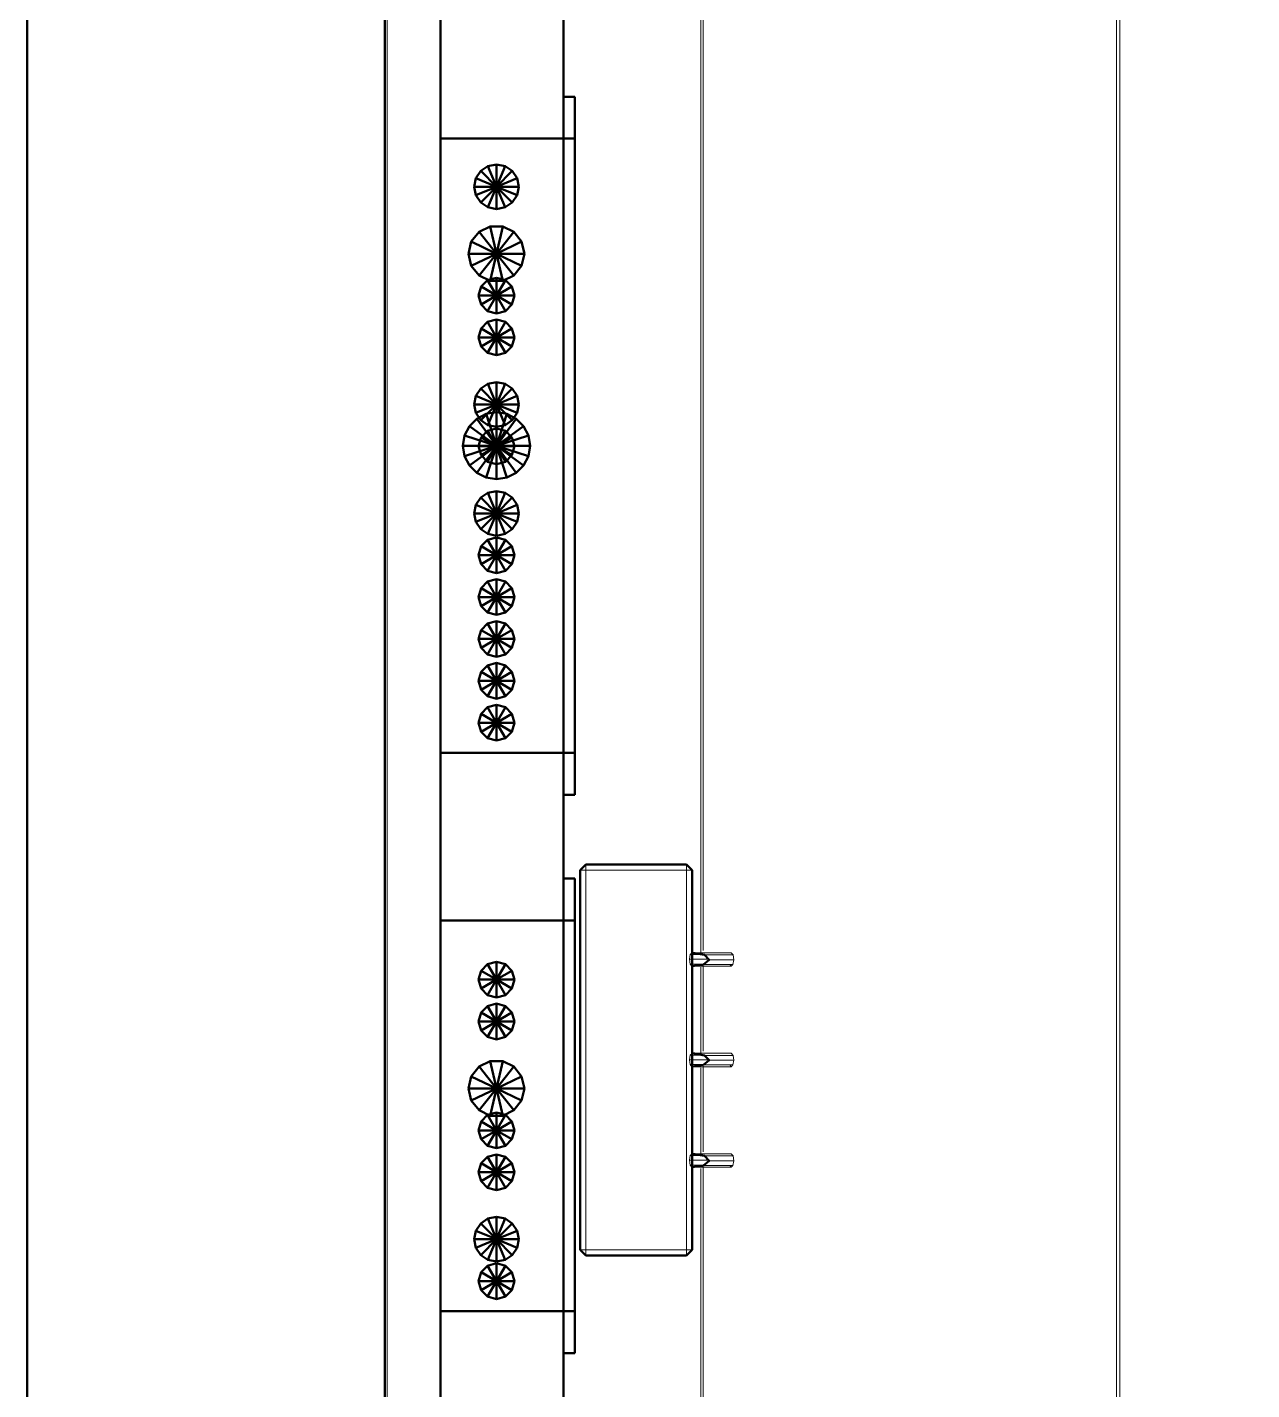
# Model space of a CAD drawing. Header units: metres. Extents: x 10 to 831, y 10 to 584.
# Drawn here: x 10 to 97.7, y 152.4 to 250 of the extents above; entities that cross this region are included whole.
import ezdxf

# ---------------------------------------------------------------- set-up
doc = ezdxf.new("R2010")
doc.units = ezdxf.units.M
for name, color, linetype, lineweight in [('CUT', 7, 'Continuous', 50), ('FRAME', 7, 'Continuous', 50), ('VIS', 8, 'Continuous', 13)]:
    doc.layers.add(name, color=color, linetype=linetype, lineweight=lineweight)

msp = doc.modelspace()

# ---------------------------------------------------------------- linework, layer by layer
at = {"layer": 'CUT'}
for p, q in [((35.6, 100), (35.6, 328)), ((39.6, 328), (39.6, 100)), ((39.6, 242), (39.6, 254)), ((39.6, 254), (39.6, 242)), ((48.4, 254), (48.4, 242)), ((48.4, 242), (48.4, 254)), ((48.4, 245), (48.4, 242)), ((49.2, 245), (48.4, 245)), ((48.4, 242), (48.4, 245)), ((48.4, 245), (49.2, 245)), ((49.2, 242), (49.2, 245)), ((49.2, 245), (49.2, 242)), ((39.6, 198), (39.6, 242)), ((39.6, 242), (48.4, 242)), ((39.6, 242), (48.4, 242)), ((48.4, 242), (48.4, 198)), ((48.4, 242), (49.2, 242)), ((49.2, 242), (48.4, 242)), ((48.4, 198), (48.4, 242)), ((49.2, 242), (49.2, 198)), ((42.9876, 240.0384), (43.6, 240.16)), ((44.2124, 240.0384), (43.6, 240.16)), ((43.6, 240.16), (43.6, 238.56)), ((42.1216, 239.1724), (42, 238.56)), ((42.1216, 239.1724), (42.4688, 239.6916)), ((43.6, 238.56), (42.1216, 239.1724)), ((42.9876, 240.0384), (42.4688, 239.6916)), ((42.4688, 239.6916), (43.6, 238.56)), ((43.6, 238.56), (42.9876, 240.0384)), ((44.2124, 240.0384), (43.6, 238.56)), ((43.6, 238.56), (44.7312, 239.6916)), ((45.0784, 239.1724), (43.6, 238.56)), ((44.7312, 239.6916), (44.2124, 240.0384)), ((44.7312, 239.6916), (45.0784, 239.1724)), ((45.2, 238.56), (45.0784, 239.1724)), ((42, 238.56), (43.6, 238.56)), ((42.1216, 237.9476), (42, 238.56)), ((43.6, 238.56), (42.1216, 237.9476)), ((42.4688, 237.4288), (43.6, 238.56)), ((43.6, 238.56), (42.9876, 237.082)), ((43.6, 238.56), (45.2, 238.56)), ((43.6, 236.96), (43.6, 238.56)), ((43.6, 238.56), (44.2124, 237.082)), ((44.7312, 237.4288), (43.6, 238.56)), ((43.6, 238.56), (45.0784, 237.9476)), ((45.0784, 237.9476), (45.2, 238.56)), ((42.1216, 237.9476), (42.4688, 237.4288)), ((42.9876, 237.082), (42.4688, 237.4288)), ((44.2124, 237.082), (44.7312, 237.4288)), ((45.0784, 237.9476), (44.7312, 237.4288)), ((42.9876, 237.082), (43.6, 236.96)), ((44.2124, 237.082), (43.6, 236.96)), ((42.3532, 235.3236), (41.798, 234.6276)), ((42.3532, 235.3236), (43.1548, 235.71)), ((43.6, 233.76), (42.3532, 235.3236)), ((44.0452, 235.71), (43.1548, 235.71)), ((43.1548, 235.71), (43.6, 233.76)), ((44.0452, 235.71), (43.6, 233.76)), ((43.6, 233.76), (44.8468, 235.3236)), ((44.8468, 235.3236), (44.0452, 235.71)), ((44.8468, 235.3236), (45.402, 234.6276)), ((41.6, 233.76), (41.798, 234.6276)), ((41.798, 234.6276), (43.6, 233.76)), ((45.402, 234.6276), (43.6, 233.76)), ((45.6, 233.76), (45.402, 234.6276)), ((43.6, 233.76), (41.6, 233.76)), ((41.6, 233.76), (41.798, 232.8924)), ((41.798, 232.8924), (43.6, 233.76)), ((43.6, 233.76), (42.3532, 232.1964)), ((43.1548, 231.81), (43.6, 233.76)), ((43.6, 233.76), (45.6, 233.76)), ((43.6, 233.76), (44.0452, 231.81)), ((44.8468, 232.1964), (43.6, 233.76)), ((43.6, 233.76), (45.402, 232.8924)), ((45.402, 232.8924), (45.6, 233.76)), ((42.3532, 232.1964), (41.798, 232.8924)), ((45.402, 232.8924), (44.8468, 232.1964)), ((42.4916, 231.4), (42.32, 230.76)), ((42.3532, 232.1964), (43.1548, 231.81)), ((42.4916, 231.4), (42.96, 231.8684)), ((43.6, 230.76), (42.4916, 231.4)), ((43.6, 232.04), (42.96, 231.8684)), ((42.96, 231.8684), (43.6, 230.76)), ((44.0452, 231.81), (43.1548, 231.81)), ((44.24, 231.8684), (43.6, 232.04)), ((43.6, 232.04), (43.6, 230.76)), ((43.6, 230.76), (44.24, 231.8684)), ((44.7084, 231.4), (43.6, 230.76)), ((44.0452, 231.81), (44.8468, 232.1964)), ((44.24, 231.8684), (44.7084, 231.4)), ((44.88, 230.76), (44.7084, 231.4)), ((42.32, 230.76), (43.6, 230.76)), ((42.4916, 230.12), (42.32, 230.76)), ((43.6, 230.76), (42.4916, 230.12)), ((42.96, 229.6516), (43.6, 230.76)), ((43.6, 230.76), (44.88, 230.76)), ((43.6, 230.76), (43.6, 229.48)), ((44.24, 229.6516), (43.6, 230.76)), ((43.6, 230.76), (44.7084, 230.12)), ((44.7084, 230.12), (44.88, 230.76)), ((42.4916, 230.12), (42.96, 229.6516)), ((43.6, 229.48), (42.96, 229.6516)), ((43.6, 229.48), (44.24, 229.6516)), ((44.7084, 230.12), (44.24, 229.6516)), ((42.4916, 228.4), (42.32, 227.76)), ((42.4916, 228.4), (42.96, 228.8684)), ((43.6, 227.76), (42.4916, 228.4)), ((43.6, 229.04), (42.96, 228.8684)), ((42.96, 228.8684), (43.6, 227.76)), ((44.24, 228.8684), (43.6, 229.04)), ((43.6, 229.04), (43.6, 227.76)), ((43.6, 227.76), (44.24, 228.8684)), ((44.7084, 228.4), (43.6, 227.76)), ((44.24, 228.8684), (44.7084, 228.4)), ((44.88, 227.76), (44.7084, 228.4)), ((42.32, 227.76), (43.6, 227.76)), ((42.4916, 227.12), (42.32, 227.76)), ((43.6, 227.76), (42.4916, 227.12)), ((42.96, 226.6516), (43.6, 227.76)), ((43.6, 227.76), (44.88, 227.76)), ((43.6, 227.76), (43.6, 226.48)), ((44.24, 226.6516), (43.6, 227.76)), ((43.6, 227.76), (44.7084, 227.12)), ((44.7084, 227.12), (44.88, 227.76)), ((42.4916, 227.12), (42.96, 226.6516)), ((43.6, 226.48), (42.96, 226.6516)), ((43.6, 226.48), (44.24, 226.6516)), ((44.7084, 227.12), (44.24, 226.6516)), ((42.9876, 224.4384), (43.6, 224.56)), ((44.2124, 224.4384), (43.6, 224.56)), ((43.6, 224.56), (43.6, 222.96)), ((42.1216, 223.5724), (42, 222.96)), ((42.1216, 223.5724), (42.4688, 224.0912)), ((43.6, 222.96), (42.1216, 223.5724)), ((42.9876, 224.4384), (42.4688, 224.0912)), ((42.4688, 224.0912), (43.6, 222.96)), ((43.6, 222.96), (42.9876, 224.4384)), ((44.2124, 224.4384), (43.6, 222.96)), ((43.6, 222.96), (44.7312, 224.0912)), ((45.0784, 223.5724), (43.6, 222.96)), ((44.7312, 224.0912), (44.2124, 224.4384)), ((44.7312, 224.0912), (45.0784, 223.5724)), ((45.2, 222.96), (45.0784, 223.5724)), ((42, 222.96), (43.6, 222.96)), ((42.1216, 222.3476), (42, 222.96)), ((43.6, 222.96), (42.1216, 222.3476)), ((42.4688, 221.8288), (43.6, 222.96)), ((43.6, 222.96), (42.9876, 221.4816)), ((43.6, 222.96), (45.2, 222.96)), ((43.6, 221.36), (43.6, 222.96)), ((43.6, 222.96), (44.2124, 221.4816)), ((44.7312, 221.8288), (43.6, 222.96)), ((43.6, 222.96), (45.0784, 222.3476)), ((45.0784, 222.3476), (45.2, 222.96)), ((42.1892, 221.9416), (41.6584, 221.4108)), ((42.1216, 222.3476), (42.4688, 221.8288)), ((42.1892, 221.9416), (42.8584, 222.2824)), ((43.6, 220), (42.1892, 221.9416)), ((42.9876, 221.4816), (42.4688, 221.8288)), ((43.6, 222.4), (42.8584, 222.2824)), ((42.8584, 222.2824), (43.6, 220)), ((43.6, 220), (43.6, 222.4)), ((43.6, 222.4), (44.3416, 222.2824)), ((44.3416, 222.2824), (43.6, 220)), ((45.0108, 221.9416), (43.6, 220)), ((44.2124, 221.4816), (44.7312, 221.8288)), ((45.0108, 221.9416), (44.3416, 222.2824)), ((45.0784, 222.3476), (44.7312, 221.8288)), ((45.5416, 221.4108), (45.0108, 221.9416)), ((41.3176, 220.7416), (41.2, 220)), ((41.3176, 220.7416), (41.6584, 221.4108)), ((43.6, 220), (41.3176, 220.7416)), ((41.6584, 221.4108), (43.6, 220)), ((42.4916, 220.6), (42.32, 219.96)), ((42.4916, 220.6), (42.96, 221.0684)), ((43.6, 219.96), (42.4916, 220.6)), ((43.6, 221.24), (42.96, 221.0684)), ((42.96, 221.0684), (43.6, 219.96)), ((42.9876, 221.4816), (43.6, 221.36)), ((44.2124, 221.4816), (43.6, 221.36)), ((43.6, 220), (45.5416, 221.4108)), ((44.24, 221.0684), (43.6, 221.24)), ((43.6, 221.24), (43.6, 219.96)), ((43.6, 219.96), (44.24, 221.0684)), ((45.8824, 220.7416), (43.6, 220)), ((44.7084, 220.6), (43.6, 219.96)), ((44.24, 221.0684), (44.7084, 220.6)), ((44.88, 219.96), (44.7084, 220.6)), ((45.5416, 221.4108), (45.8824, 220.7416)), ((46, 220), (45.8824, 220.7416)), ((41.2, 220), (43.6, 220)), ((41.3176, 219.2584), (41.2, 220)), ((43.6, 220), (41.3176, 219.2584)), ((41.6584, 218.5892), (43.6, 220)), ((43.6, 220), (42.1892, 218.0584)), ((42.32, 219.96), (43.6, 219.96)), ((42.4916, 219.32), (42.32, 219.96)), ((43.6, 219.96), (42.4916, 219.32)), ((42.8584, 217.7176), (43.6, 220)), ((42.96, 218.8516), (43.6, 219.96)), ((43.6, 220), (46, 220)), ((43.6, 220), (43.6, 217.6)), ((44.3416, 217.7176), (43.6, 220)), ((43.6, 220), (45.0108, 218.0584)), ((45.5416, 218.5892), (43.6, 220)), ((43.6, 220), (45.8824, 219.2584)), ((43.6, 219.96), (44.88, 219.96)), ((43.6, 219.96), (43.6, 218.68)), ((44.24, 218.8516), (43.6, 219.96)), ((43.6, 219.96), (44.7084, 219.32)), ((44.7084, 219.32), (44.88, 219.96)), ((45.8824, 219.2584), (46, 220)), ((41.3176, 219.2584), (41.6584, 218.5892)), ((42.4916, 219.32), (42.96, 218.8516)), ((43.6, 218.68), (42.96, 218.8516)), ((43.6, 218.68), (44.24, 218.8516)), ((44.7084, 219.32), (44.24, 218.8516)), ((45.8824, 219.2584), (45.5416, 218.5892)), ((42.1892, 218.0584), (41.6584, 218.5892)), ((42.1892, 218.0584), (42.8584, 217.7176)), ((43.6, 217.6), (42.8584, 217.7176)), ((43.6, 217.6), (44.3416, 217.7176)), ((45.0108, 218.0584), (44.3416, 217.7176)), ((45.0108, 218.0584), (45.5416, 218.5892)), ((42.9876, 216.638), (43.6, 216.76)), ((44.2124, 216.638), (43.6, 216.76)), ((43.6, 216.76), (43.6, 215.16)), ((42.1216, 215.7724), (42, 215.16)), ((42.1216, 215.7724), (42.4688, 216.2912)), ((43.6, 215.16), (42.1216, 215.7724)), ((42.9876, 216.638), (42.4688, 216.2912)), ((42.4688, 216.2912), (43.6, 215.16)), ((43.6, 215.16), (42.9876, 216.638)), ((44.2124, 216.638), (43.6, 215.16)), ((43.6, 215.16), (44.7312, 216.2912)), ((45.0784, 215.7724), (43.6, 215.16)), ((44.7312, 216.2912), (44.2124, 216.638)), ((44.7312, 216.2912), (45.0784, 215.7724)), ((45.2, 215.16), (45.0784, 215.7724)), ((42, 215.16), (43.6, 215.16)), ((42.1216, 214.5476), (42, 215.16)), ((43.6, 215.16), (42.1216, 214.5476)), ((42.4688, 214.0288), (43.6, 215.16)), ((43.6, 215.16), (42.9876, 213.682)), ((43.6, 215.16), (45.2, 215.16)), ((43.6, 213.56), (43.6, 215.16)), ((43.6, 215.16), (44.2124, 213.682)), ((44.7312, 214.0288), (43.6, 215.16)), ((43.6, 215.16), (45.0784, 214.5476)), ((45.0784, 214.5476), (45.2, 215.16)), ((42.1216, 214.5476), (42.4688, 214.0288)), ((42.9876, 213.682), (42.4688, 214.0288)), ((44.2124, 213.682), (44.7312, 214.0288)), ((45.0784, 214.5476), (44.7312, 214.0288)), ((42.4916, 212.8), (42.32, 212.16)), ((42.4916, 212.8), (42.96, 213.2684)), ((43.6, 212.16), (42.4916, 212.8)), ((43.6, 213.44), (42.96, 213.2684)), ((42.96, 213.2684), (43.6, 212.16)), ((42.9876, 213.682), (43.6, 213.56)), ((44.2124, 213.682), (43.6, 213.56)), ((44.24, 213.2684), (43.6, 213.44)), ((43.6, 213.44), (43.6, 212.16)), ((43.6, 212.16), (44.24, 213.2684)), ((44.7084, 212.8), (43.6, 212.16)), ((44.24, 213.2684), (44.7084, 212.8)), ((44.88, 212.16), (44.7084, 212.8)), ((42.32, 212.16), (43.6, 212.16)), ((42.4916, 211.52), (42.32, 212.16)), ((43.6, 212.16), (42.4916, 211.52)), ((42.96, 211.0516), (43.6, 212.16)), ((43.6, 212.16), (44.88, 212.16)), ((43.6, 212.16), (43.6, 210.88)), ((44.24, 211.0516), (43.6, 212.16)), ((43.6, 212.16), (44.7084, 211.52)), ((44.7084, 211.52), (44.88, 212.16)), ((42.4916, 211.52), (42.96, 211.0516)), ((43.6, 210.88), (42.96, 211.0516)), ((43.6, 210.88), (44.24, 211.0516)), ((44.7084, 211.52), (44.24, 211.0516)), ((42.4916, 209.8), (42.96, 210.2684)), ((43.6, 210.44), (42.96, 210.2684)), ((42.96, 210.2684), (43.6, 209.16)), ((44.24, 210.2684), (43.6, 210.44)), ((43.6, 210.44), (43.6, 209.16)), ((43.6, 209.16), (44.24, 210.2684)), ((44.24, 210.2684), (44.7084, 209.8)), ((42.4916, 209.8), (42.32, 209.16)), ((42.32, 209.16), (43.6, 209.16)), ((42.4916, 208.52), (42.32, 209.16)), ((43.6, 209.16), (42.4916, 209.8)), ((43.6, 209.16), (42.4916, 208.52)), ((42.96, 208.0516), (43.6, 209.16)), ((44.7084, 209.8), (43.6, 209.16)), ((43.6, 209.16), (44.88, 209.16)), ((43.6, 209.16), (43.6, 207.88)), ((44.24, 208.0516), (43.6, 209.16)), ((43.6, 209.16), (44.7084, 208.52)), ((44.88, 209.16), (44.7084, 209.8)), ((44.7084, 208.52), (44.88, 209.16)), ((42.4916, 208.52), (42.96, 208.0516)), ((43.6, 207.88), (42.96, 208.0516)), ((43.6, 207.88), (44.24, 208.0516)), ((44.7084, 208.52), (44.24, 208.0516)), ((42.4916, 206.8), (42.96, 207.2684)), ((43.6, 207.44), (42.96, 207.2684)), ((42.96, 207.2684), (43.6, 206.16)), ((44.24, 207.2684), (43.6, 207.44)), ((43.6, 207.44), (43.6, 206.16)), ((43.6, 206.16), (44.24, 207.2684)), ((44.24, 207.2684), (44.7084, 206.8)), ((42.4916, 206.8), (42.32, 206.16)), ((42.32, 206.16), (43.6, 206.16)), ((42.4916, 205.52), (42.32, 206.16)), ((43.6, 206.16), (42.4916, 206.8)), ((43.6, 206.16), (42.4916, 205.52)), ((42.96, 205.0516), (43.6, 206.16)), ((44.7084, 206.8), (43.6, 206.16)), ((43.6, 206.16), (44.88, 206.16)), ((43.6, 206.16), (43.6, 204.88)), ((44.24, 205.0516), (43.6, 206.16)), ((43.6, 206.16), (44.7084, 205.52)), ((44.88, 206.16), (44.7084, 206.8)), ((44.7084, 205.52), (44.88, 206.16)), ((42.4916, 205.52), (42.96, 205.0516)), ((43.6, 204.88), (42.96, 205.0516)), ((43.6, 204.88), (44.24, 205.0516)), ((44.7084, 205.52), (44.24, 205.0516)), ((42.4916, 203.8), (42.96, 204.2684)), ((43.6, 204.44), (42.96, 204.2684)), ((42.96, 204.2684), (43.6, 203.16)), ((44.24, 204.2684), (43.6, 204.44)), ((43.6, 204.44), (43.6, 203.16)), ((43.6, 203.16), (44.24, 204.2684)), ((44.24, 204.2684), (44.7084, 203.8)), ((42.4916, 203.8), (42.32, 203.16)), ((42.32, 203.16), (43.6, 203.16)), ((42.4916, 202.52), (42.32, 203.16)), ((43.6, 203.16), (42.4916, 203.8)), ((43.6, 203.16), (42.4916, 202.52)), ((42.96, 202.0516), (43.6, 203.16)), ((44.7084, 203.8), (43.6, 203.16)), ((43.6, 203.16), (44.88, 203.16)), ((43.6, 203.16), (43.6, 201.88)), ((44.24, 202.0516), (43.6, 203.16)), ((43.6, 203.16), (44.7084, 202.52)), ((44.88, 203.16), (44.7084, 203.8)), ((44.7084, 202.52), (44.88, 203.16)), ((42.4916, 202.52), (42.96, 202.0516)), ((43.6, 201.88), (42.96, 202.0516)), ((43.6, 201.88), (44.24, 202.0516)), ((44.7084, 202.52), (44.24, 202.0516)), ((42.4916, 200.8), (42.96, 201.2684)), ((43.6, 201.44), (42.96, 201.2684)), ((42.96, 201.2684), (43.6, 200.16)), ((44.24, 201.2684), (43.6, 201.44)), ((43.6, 201.44), (43.6, 200.16)), ((43.6, 200.16), (44.24, 201.2684)), ((44.24, 201.2684), (44.7084, 200.8)), ((42.4916, 200.8), (42.32, 200.16)), ((42.32, 200.16), (43.6, 200.16)), ((42.4916, 199.52), (42.32, 200.16)), ((43.6, 200.16), (42.4916, 200.8)), ((43.6, 200.16), (42.4916, 199.52)), ((42.96, 199.0516), (43.6, 200.16)), ((44.7084, 200.8), (43.6, 200.16)), ((43.6, 200.16), (44.88, 200.16)), ((43.6, 200.16), (43.6, 198.88)), ((44.24, 199.0516), (43.6, 200.16)), ((43.6, 200.16), (44.7084, 199.52)), ((44.88, 200.16), (44.7084, 200.8)), ((44.7084, 199.52), (44.88, 200.16)), ((42.4916, 199.52), (42.96, 199.0516)), ((44.7084, 199.52), (44.24, 199.0516)), ((43.6, 198.88), (42.96, 199.0516)), ((43.6, 198.88), (44.24, 199.0516)), ((39.6, 186), (39.6, 198)), ((39.6, 198), (48.4, 198)), ((39.6, 198), (39.6, 186)), ((48.4, 198), (39.6, 198)), ((48.4, 198), (48.4, 186)), ((48.4, 186), (48.4, 198)), ((48.4, 198), (48.4, 195)), ((49.2, 198), (48.4, 198)), ((48.4, 195), (48.4, 198)), ((48.4, 198), (49.2, 198)), ((49.2, 195), (49.2, 198)), ((49.2, 198), (49.2, 195)), ((48.4, 195), (49.2, 195)), ((49.2, 195), (48.4, 195)), ((49.6, 189.6), (50, 190)), ((49.6, 162.4), (49.6, 189.6)), ((50, 190), (57.2, 190)), ((57.2, 190), (57.6, 189.6)), ((57.6, 189.6), (57.6, 162.4)), ((48.4, 189), (48.4, 186)), ((49.2, 189), (48.4, 189)), ((48.4, 186), (48.4, 189)), ((48.4, 189), (49.2, 189)), ((49.2, 186), (49.2, 189)), ((49.2, 189), (49.2, 186)), ((39.6, 158), (39.6, 186)), ((39.6, 186), (48.4, 186)), ((39.6, 186), (48.4, 186)), ((48.4, 186), (48.4, 158)), ((48.4, 186), (49.2, 186)), ((49.2, 186), (48.4, 186)), ((48.4, 158), (48.4, 186)), ((49.2, 186), (49.2, 158)), ((57.6, 183.672), (57.6512, 183.6796)), ((57.6, 183.5396), (57.6, 183.672)), ((57.6, 183.2), (57.6, 183.5396)), ((57.6512, 183.6796), (58.4972, 183.5248)), ((58.4972, 183.5248), (58.8176, 183.1796)), ((42.4916, 182.4), (42.96, 182.8684)), ((43.6, 183.04), (42.96, 182.8684)), ((42.96, 182.8684), (43.6, 181.76)), ((44.24, 182.8684), (43.6, 183.04)), ((43.6, 183.04), (43.6, 181.76)), ((43.6, 181.76), (44.24, 182.8684)), ((44.24, 182.8684), (44.7084, 182.4)), ((57.6, 182.8604), (57.6, 183.2)), ((57.6, 182.728), (57.6, 182.8604)), ((58.4248, 182.8468), (57.6, 182.728)), ((58.8176, 183.1796), (58.4248, 182.8468)), ((42.4916, 182.4), (42.32, 181.76)), ((42.32, 181.76), (43.6, 181.76)), ((42.4916, 181.12), (42.32, 181.76)), ((43.6, 181.76), (42.4916, 182.4)), ((43.6, 181.76), (42.4916, 181.12)), ((42.96, 180.6516), (43.6, 181.76)), ((44.7084, 182.4), (43.6, 181.76)), ((43.6, 181.76), (44.88, 181.76)), ((43.6, 181.76), (43.6, 180.48)), ((44.24, 180.6516), (43.6, 181.76)), ((43.6, 181.76), (44.7084, 181.12)), ((44.88, 181.76), (44.7084, 182.4)), ((44.7084, 181.12), (44.88, 181.76)), ((42.4916, 181.12), (42.96, 180.6516)), ((43.6, 180.48), (42.96, 180.6516)), ((43.6, 180.48), (44.24, 180.6516)), ((44.7084, 181.12), (44.24, 180.6516)), ((42.4916, 179.4), (42.96, 179.8684)), ((43.6, 180.04), (42.96, 179.8684)), ((42.96, 179.8684), (43.6, 178.76)), ((44.24, 179.8684), (43.6, 180.04)), ((43.6, 180.04), (43.6, 178.76)), ((43.6, 178.76), (44.24, 179.8684)), ((44.24, 179.8684), (44.7084, 179.4)), ((42.4916, 179.4), (42.32, 178.76)), ((42.32, 178.76), (43.6, 178.76)), ((42.4916, 178.12), (42.32, 178.76)), ((43.6, 178.76), (42.4916, 179.4)), ((43.6, 178.76), (42.4916, 178.12)), ((42.96, 177.6516), (43.6, 178.76)), ((44.7084, 179.4), (43.6, 178.76)), ((43.6, 178.76), (44.88, 178.76)), ((43.6, 178.76), (43.6, 177.48)), ((44.24, 177.6516), (43.6, 178.76)), ((43.6, 178.76), (44.7084, 178.12)), ((44.88, 178.76), (44.7084, 179.4)), ((44.7084, 178.12), (44.88, 178.76)), ((42.4916, 178.12), (42.96, 177.6516)), ((43.6, 177.48), (42.96, 177.6516)), ((43.6, 177.48), (44.24, 177.6516)), ((44.7084, 178.12), (44.24, 177.6516)), ((42.3532, 175.5236), (43.1548, 175.91)), ((44.0452, 175.91), (43.1548, 175.91)), ((43.1548, 175.91), (43.6, 173.96)), ((44.0452, 175.91), (43.6, 173.96)), ((44.8468, 175.5236), (44.0452, 175.91)), ((57.6, 176.472), (57.6512, 176.4796)), ((57.6, 176.3396), (57.6, 176.472)), ((57.6, 176), (57.6, 176.3396)), ((57.6, 175.564), (57.6, 176)), ((57.6512, 176.4796), (58.4972, 176.3248)), ((58.8176, 175.98), (58.4248, 175.6468)), ((58.4972, 176.3248), (58.8176, 175.98)), ((41.6, 173.96), (41.798, 174.8276)), ((42.3532, 175.5236), (41.798, 174.8276)), ((41.798, 174.8276), (43.6, 173.96)), ((43.6, 173.96), (42.3532, 175.5236)), ((43.6, 173.96), (44.8468, 175.5236)), ((45.402, 174.8276), (43.6, 173.96)), ((44.8468, 175.5236), (45.402, 174.8276)), ((45.6, 173.96), (45.402, 174.8276)), ((58.4248, 175.6468), (57.6, 175.528)), ((57.6, 175.528), (57.6, 175.564)), ((43.6, 173.96), (41.6, 173.96)), ((41.6, 173.96), (41.798, 173.0924)), ((41.798, 173.0924), (43.6, 173.96)), ((43.6, 173.96), (42.3532, 172.3964)), ((43.1548, 172.01), (43.6, 173.96)), ((43.6, 173.96), (45.6, 173.96)), ((43.6, 173.96), (44.0452, 172.01)), ((44.8468, 172.3964), (43.6, 173.96)), ((43.6, 173.96), (45.402, 173.0924)), ((45.402, 173.0924), (45.6, 173.96)), ((42.3532, 172.3964), (41.798, 173.0924)), ((45.402, 173.0924), (44.8468, 172.3964)), ((42.3532, 172.3964), (43.1548, 172.01)), ((42.4916, 171.6), (42.96, 172.0684)), ((43.6, 172.24), (42.96, 172.0684)), ((42.96, 172.0684), (43.6, 170.96)), ((44.0452, 172.01), (43.1548, 172.01)), ((44.24, 172.0684), (43.6, 172.24)), ((43.6, 172.24), (43.6, 170.96)), ((43.6, 170.96), (44.24, 172.0684)), ((44.0452, 172.01), (44.8468, 172.3964)), ((44.24, 172.0684), (44.7084, 171.6)), ((42.4916, 171.6), (42.32, 170.96)), ((42.32, 170.96), (43.6, 170.96)), ((42.4916, 170.32), (42.32, 170.96)), ((43.6, 170.96), (42.4916, 171.6)), ((43.6, 170.96), (42.4916, 170.32)), ((42.96, 169.8516), (43.6, 170.96)), ((44.7084, 171.6), (43.6, 170.96)), ((43.6, 170.96), (44.88, 170.96)), ((43.6, 170.96), (43.6, 169.68)), ((44.24, 169.8516), (43.6, 170.96)), ((43.6, 170.96), (44.7084, 170.32)), ((44.88, 170.96), (44.7084, 171.6)), ((44.7084, 170.32), (44.88, 170.96)), ((42.4916, 170.32), (42.96, 169.8516)), ((43.6, 169.68), (42.96, 169.8516)), ((43.6, 169.68), (44.24, 169.8516)), ((44.7084, 170.32), (44.24, 169.8516)), ((42.4916, 168.6), (42.96, 169.0684)), ((43.6, 169.24), (42.96, 169.0684)), ((42.96, 169.0684), (43.6, 167.96)), ((44.24, 169.0684), (43.6, 169.24)), ((43.6, 169.24), (43.6, 167.96)), ((43.6, 167.96), (44.24, 169.0684)), ((44.24, 169.0684), (44.7084, 168.6)), ((57.6512, 169.2796), (57.6, 169.272)), ((57.6, 169.272), (57.6, 169.236)), ((57.6, 169.236), (57.6, 168.8)), ((58.4972, 169.1248), (57.6512, 169.2796)), ((58.8176, 168.78), (58.4972, 169.1248)), ((42.4916, 168.6), (42.32, 167.96)), ((42.32, 167.96), (43.6, 167.96)), ((42.4916, 167.32), (42.32, 167.96)), ((43.6, 167.96), (42.4916, 168.6)), ((43.6, 167.96), (42.4916, 167.32)), ((42.96, 166.8516), (43.6, 167.96)), ((44.7084, 168.6), (43.6, 167.96)), ((43.6, 167.96), (44.88, 167.96)), ((43.6, 167.96), (43.6, 166.68)), ((44.24, 166.8516), (43.6, 167.96)), ((43.6, 167.96), (44.7084, 167.32)), ((44.88, 167.96), (44.7084, 168.6)), ((44.7084, 167.32), (44.88, 167.96)), ((57.6, 168.8), (57.6, 168.6044)), ((57.6, 168.6044), (57.6, 168.4604)), ((57.6, 168.4604), (57.6, 168.328)), ((57.6, 168.328), (58.4248, 168.4468)), ((58.4248, 168.4468), (58.8176, 168.78)), ((42.4916, 167.32), (42.96, 166.8516)), ((44.7084, 167.32), (44.24, 166.8516)), ((43.6, 166.68), (42.96, 166.8516)), ((43.6, 166.68), (44.24, 166.8516)), ((42.1216, 163.7724), (42.4688, 164.2912)), ((42.9876, 164.6384), (42.4688, 164.2912)), ((42.4688, 164.2912), (43.6, 163.16)), ((42.9876, 164.6384), (43.6, 164.76)), ((43.6, 163.16), (42.9876, 164.6384)), ((44.2124, 164.6384), (43.6, 164.76)), ((43.6, 164.76), (43.6, 163.16)), ((44.2124, 164.6384), (43.6, 163.16)), ((43.6, 163.16), (44.7312, 164.2912)), ((44.7312, 164.2912), (44.2124, 164.6384)), ((44.7312, 164.2912), (45.0784, 163.7724)), ((42.1216, 163.7724), (42, 163.16)), ((42, 163.16), (43.6, 163.16)), ((42.1216, 162.5476), (42, 163.16)), ((43.6, 163.16), (42.1216, 163.7724)), ((43.6, 163.16), (42.1216, 162.5476)), ((42.4688, 162.0288), (43.6, 163.16)), ((43.6, 163.16), (42.9876, 161.682)), ((45.0784, 163.7724), (43.6, 163.16)), ((43.6, 163.16), (45.2, 163.16)), ((43.6, 161.56), (43.6, 163.16)), ((43.6, 163.16), (44.2124, 161.682)), ((44.7312, 162.0288), (43.6, 163.16)), ((43.6, 163.16), (45.0784, 162.5476)), ((45.2, 163.16), (45.0784, 163.7724)), ((45.0784, 162.5476), (45.2, 163.16)), ((42.1216, 162.5476), (42.4688, 162.0288)), ((42.9876, 161.682), (42.4688, 162.0288)), ((44.2124, 161.682), (44.7312, 162.0288)), ((45.0784, 162.5476), (44.7312, 162.0288)), ((50, 162), (49.6, 162.4)), ((57.6, 162.4), (57.2, 162)), ((42.4916, 160.8), (42.96, 161.2684)), ((43.6, 161.44), (42.96, 161.2684)), ((42.96, 161.2684), (43.6, 160.16)), ((42.9876, 161.682), (43.6, 161.56)), ((44.2124, 161.682), (43.6, 161.56)), ((44.24, 161.2684), (43.6, 161.44)), ((43.6, 161.44), (43.6, 160.16)), ((43.6, 160.16), (44.24, 161.2684)), ((44.24, 161.2684), (44.7084, 160.8)), ((57.2, 162), (50, 162)), ((42.4916, 160.8), (42.32, 160.16)), ((42.32, 160.16), (43.6, 160.16)), ((42.4916, 159.52), (42.32, 160.16)), ((43.6, 160.16), (42.4916, 160.8)), ((43.6, 160.16), (42.4916, 159.52)), ((42.96, 159.0516), (43.6, 160.16)), ((44.7084, 160.8), (43.6, 160.16)), ((43.6, 160.16), (44.88, 160.16)), ((43.6, 160.16), (43.6, 158.88)), ((44.24, 159.0516), (43.6, 160.16)), ((43.6, 160.16), (44.7084, 159.52)), ((44.88, 160.16), (44.7084, 160.8)), ((44.7084, 159.52), (44.88, 160.16)), ((42.4916, 159.52), (42.96, 159.0516)), ((44.7084, 159.52), (44.24, 159.0516)), ((43.6, 158.88), (42.96, 159.0516)), ((43.6, 158.88), (44.24, 159.0516)), ((39.6, 146), (39.6, 158)), ((39.6, 158), (48.4, 158)), ((39.6, 158), (39.6, 146)), ((48.4, 158), (39.6, 158)), ((48.4, 158), (48.4, 146)), ((48.4, 146), (48.4, 158)), ((48.4, 158), (48.4, 155)), ((49.2, 158), (48.4, 158)), ((48.4, 155), (48.4, 158)), ((48.4, 158), (49.2, 158)), ((49.2, 155), (49.2, 158)), ((49.2, 158), (49.2, 155)), ((48.4, 155), (49.2, 155)), ((49.2, 155), (48.4, 155))]:
    msp.add_line(p, q, dxfattribs=at)
at = {"layer": 'FRAME'}
msp.add_lwpolyline([(10, 10), (831, 10), (831, 584), (10, 584), (10, 10)], close=True, dxfattribs=at)
at = {"layer": 'VIS'}
for p, q in [((35.6, 100), (35.6, 328)), ((35.6, 100), (35.6, 328)), ((35.76, 99.76), (35.76, 328.24)), ((39.6, 328), (39.6, 100)), ((58.24, 328.24), (58.24, 183.728)), ((58.4, 183.8484), (58.4, 328.24)), ((88, 327.76), (88, 65.84)), ((88.24, 65.84), (88.24, 327.76)), ((39.6, 242), (39.6, 254)), ((39.6, 254), (39.6, 242)), ((48.4, 254), (48.4, 242)), ((48.4, 242), (48.4, 254)), ((48.4, 245), (48.4, 242)), ((48.4, 245), (49.2, 245)), ((48.4, 242), (48.4, 245)), ((48.4, 245), (48.4, 245)), ((48.4, 245), (49.2, 245)), ((48.6668, 245), (49.2, 245)), ((49.2, 242), (49.2, 245)), ((49.2, 245), (49.2, 242)), ((49.2, 245), (49.2, 245)), ((39.6, 198), (39.6, 242)), ((39.6, 242), (48.4, 242)), ((48.4, 242), (48.4, 198)), ((48.4, 242), (49.2, 242)), ((48.4, 198), (48.4, 242)), ((49.2, 242), (49.2, 198)), ((43.6, 240.16), (42.9876, 240.0384)), ((44.2124, 240.0384), (43.6, 240.16)), ((42.1216, 239.1724), (42, 238.56)), ((42.4688, 239.6916), (42.1216, 239.1724)), ((42.9876, 240.0384), (42.4688, 239.6916)), ((44.7312, 239.6916), (44.2124, 240.0384)), ((45.0784, 239.1724), (44.7312, 239.6916)), ((45.2, 238.56), (45.0784, 239.1724)), ((42, 238.56), (42.1216, 237.9476)), ((45.0784, 237.9476), (45.2, 238.56)), ((42.1216, 237.9476), (42.4688, 237.4288)), ((42.4688, 237.4288), (42.9876, 237.082)), ((44.2124, 237.082), (44.7312, 237.4288)), ((44.7312, 237.4288), (45.0784, 237.9476)), ((42.9876, 237.082), (43.6, 236.96)), ((43.6, 236.96), (44.2124, 237.082)), ((42.3532, 235.3236), (41.798, 234.6276)), ((43.1548, 235.71), (42.3532, 235.3236)), ((44.0452, 235.71), (43.1548, 235.71)), ((44.8468, 235.3236), (44.0452, 235.71)), ((45.402, 234.6276), (44.8468, 235.3236)), ((41.798, 234.6276), (41.6, 233.76)), ((45.6, 233.76), (45.402, 234.6276)), ((41.6, 233.76), (41.798, 232.8924)), ((45.402, 232.8924), (45.6, 233.76)), ((41.798, 232.8924), (42.3532, 232.1964)), ((44.8468, 232.1964), (45.402, 232.8924)), ((42.4916, 231.4), (42.32, 230.76)), ((42.3532, 232.1964), (43.1548, 231.81)), ((42.96, 231.8684), (42.4916, 231.4)), ((43.6, 232.04), (42.96, 231.8684)), ((43.1548, 231.81), (44.0452, 231.81)), ((44.24, 231.8684), (43.6, 232.04)), ((44.0452, 231.81), (44.8468, 232.1964)), ((44.7084, 231.4), (44.24, 231.8684)), ((44.88, 230.76), (44.7084, 231.4)), ((42.32, 230.76), (42.4916, 230.12)), ((44.7084, 230.12), (44.88, 230.76)), ((42.4916, 230.12), (42.96, 229.6516)), ((42.96, 229.6516), (43.6, 229.48)), ((43.6, 229.48), (44.24, 229.6516)), ((44.24, 229.6516), (44.7084, 230.12)), ((42.4916, 228.4), (42.32, 227.76)), ((42.96, 228.8684), (42.4916, 228.4)), ((43.6, 229.04), (42.96, 228.8684)), ((44.24, 228.8684), (43.6, 229.04)), ((44.7084, 228.4), (44.24, 228.8684)), ((44.88, 227.76), (44.7084, 228.4)), ((42.32, 227.76), (42.4916, 227.12)), ((44.7084, 227.12), (44.88, 227.76)), ((42.4916, 227.12), (42.96, 226.6516)), ((42.96, 226.6516), (43.6, 226.48)), ((43.6, 226.48), (44.24, 226.6516)), ((44.24, 226.6516), (44.7084, 227.12)), ((43.6, 224.56), (42.9876, 224.4384)), ((44.2124, 224.4384), (43.6, 224.56)), ((42.1216, 223.5724), (42, 222.96)), ((42.4688, 224.0912), (42.1216, 223.5724)), ((42.9876, 224.4384), (42.4688, 224.0912)), ((44.7312, 224.0912), (44.2124, 224.4384)), ((45.0784, 223.5724), (44.7312, 224.0912)), ((45.2, 222.96), (45.0784, 223.5724)), ((42, 222.96), (42.1216, 222.3476)), ((45.0784, 222.3476), (45.2, 222.96)), ((42.1892, 221.9416), (41.6584, 221.4108)), ((42.1216, 222.3476), (42.4688, 221.8288)), ((42.8584, 222.2824), (42.1892, 221.9416)), ((42.4688, 221.8288), (42.9876, 221.4816)), ((43.6, 222.4), (42.8584, 222.2824)), ((44.3416, 222.2824), (43.6, 222.4)), ((44.2124, 221.4816), (44.7312, 221.8288)), ((45.0108, 221.9416), (44.3416, 222.2824)), ((44.7312, 221.8288), (45.0784, 222.3476)), ((45.5416, 221.4108), (45.0108, 221.9416)), ((41.3176, 220.7416), (41.2, 220)), ((41.6584, 221.4108), (41.3176, 220.7416)), ((42.4916, 220.6), (42.32, 219.96)), ((42.96, 221.0684), (42.4916, 220.6)), ((43.6, 221.24), (42.96, 221.0684)), ((42.9876, 221.4816), (43.6, 221.36)), ((43.6, 221.36), (44.2124, 221.4816)), ((44.24, 221.0684), (43.6, 221.24)), ((44.7084, 220.6), (44.24, 221.0684)), ((44.88, 219.96), (44.7084, 220.6)), ((45.8824, 220.7416), (45.5416, 221.4108)), ((46, 220), (45.8824, 220.7416)), ((41.2, 220), (41.3176, 219.2584)), ((42.32, 219.96), (42.4916, 219.32)), ((44.7084, 219.32), (44.88, 219.96)), ((45.8824, 219.2584), (46, 220)), ((41.3176, 219.2584), (41.6584, 218.5892)), ((42.4916, 219.32), (42.96, 218.8516)), ((42.96, 218.8516), (43.6, 218.68)), ((43.6, 218.68), (44.24, 218.8516)), ((44.24, 218.8516), (44.7084, 219.32)), ((45.5416, 218.5892), (45.8824, 219.2584)), ((41.6584, 218.5892), (42.1892, 218.0584)), ((42.1892, 218.0584), (42.8584, 217.7176)), ((42.8584, 217.7176), (43.6, 217.6)), ((43.6, 217.6), (44.3416, 217.7176)), ((44.3416, 217.7176), (45.0108, 218.0584)), ((45.0108, 218.0584), (45.5416, 218.5892)), ((43.6, 216.76), (42.9876, 216.638)), ((44.2124, 216.638), (43.6, 216.76)), ((42.1216, 215.7724), (42, 215.16)), ((42.4688, 216.2912), (42.1216, 215.7724)), ((42.9876, 216.638), (42.4688, 216.2912)), ((44.7312, 216.2912), (44.2124, 216.638)), ((45.0784, 215.7724), (44.7312, 216.2912)), ((45.2, 215.16), (45.0784, 215.7724)), ((42, 215.16), (42.1216, 214.5476)), ((45.0784, 214.5476), (45.2, 215.16)), ((42.1216, 214.5476), (42.4688, 214.0288)), ((42.4688, 214.0288), (42.9876, 213.682)), ((44.2124, 213.682), (44.7312, 214.0288)), ((44.7312, 214.0288), (45.0784, 214.5476)), ((42.4916, 212.8), (42.32, 212.16)), ((42.96, 213.2684), (42.4916, 212.8)), ((43.6, 213.44), (42.96, 213.2684)), ((42.9876, 213.682), (43.6, 213.56)), ((43.6, 213.56), (44.2124, 213.682)), ((44.24, 213.2684), (43.6, 213.44)), ((44.7084, 212.8), (44.24, 213.2684)), ((44.88, 212.16), (44.7084, 212.8)), ((42.32, 212.16), (42.4916, 211.52)), ((44.7084, 211.52), (44.88, 212.16)), ((42.4916, 211.52), (42.96, 211.0516)), ((42.96, 211.0516), (43.6, 210.88)), ((43.6, 210.88), (44.24, 211.0516)), ((44.24, 211.0516), (44.7084, 211.52)), ((42.96, 210.2684), (42.4916, 209.8)), ((43.6, 210.44), (42.96, 210.2684)), ((44.24, 210.2684), (43.6, 210.44)), ((44.7084, 209.8), (44.24, 210.2684)), ((42.4916, 209.8), (42.32, 209.16)), ((42.32, 209.16), (42.4916, 208.52)), ((44.88, 209.16), (44.7084, 209.8)), ((44.7084, 208.52), (44.88, 209.16)), ((42.4916, 208.52), (42.96, 208.0516)), ((42.96, 208.0516), (43.6, 207.88)), ((43.6, 207.88), (44.24, 208.0516)), ((44.24, 208.0516), (44.7084, 208.52)), ((42.96, 207.2684), (42.4916, 206.8)), ((43.6, 207.44), (42.96, 207.2684)), ((44.24, 207.2684), (43.6, 207.44)), ((44.7084, 206.8), (44.24, 207.2684)), ((42.4916, 206.8), (42.32, 206.16)), ((42.32, 206.16), (42.4916, 205.52)), ((44.88, 206.16), (44.7084, 206.8)), ((44.7084, 205.52), (44.88, 206.16)), ((42.4916, 205.52), (42.96, 205.0516)), ((42.96, 205.0516), (43.6, 204.88)), ((43.6, 204.88), (44.24, 205.0516)), ((44.24, 205.0516), (44.7084, 205.52)), ((42.96, 204.2684), (42.4916, 203.8)), ((43.6, 204.44), (42.96, 204.2684)), ((44.24, 204.2684), (43.6, 204.44)), ((44.7084, 203.8), (44.24, 204.2684)), ((42.4916, 203.8), (42.32, 203.16)), ((42.32, 203.16), (42.4916, 202.52)), ((44.88, 203.16), (44.7084, 203.8)), ((44.7084, 202.52), (44.88, 203.16)), ((42.4916, 202.52), (42.96, 202.0516)), ((42.96, 202.0516), (43.6, 201.88)), ((43.6, 201.88), (44.24, 202.0516)), ((44.24, 202.0516), (44.7084, 202.52)), ((42.96, 201.2684), (42.4916, 200.8)), ((43.6, 201.44), (42.96, 201.2684)), ((44.24, 201.2684), (43.6, 201.44)), ((44.7084, 200.8), (44.24, 201.2684)), ((42.4916, 200.8), (42.32, 200.16)), ((42.32, 200.16), (42.4916, 199.52)), ((44.88, 200.16), (44.7084, 200.8)), ((44.7084, 199.52), (44.88, 200.16)), ((42.4916, 199.52), (42.96, 199.0516)), ((44.24, 199.0516), (44.7084, 199.52)), ((42.96, 199.0516), (43.6, 198.88)), ((43.6, 198.88), (44.24, 199.0516)), ((39.6, 186), (39.6, 198)), ((39.6, 198), (39.6, 186)), ((39.6, 198), (48.4, 198)), ((48.4, 198), (48.4, 186)), ((48.4, 186), (48.4, 198)), ((48.4, 198), (48.4, 195)), ((48.4, 198), (49.2, 198)), ((48.4, 195), (48.4, 198)), ((49.2, 195), (49.2, 198)), ((49.2, 198), (49.2, 195)), ((48.4, 195), (49.2, 195)), ((48.4, 195), (49.2, 195)), ((49.2, 195), (49.2, 195)), ((49.6, 189.6), (50, 190)), ((49.6, 189.6), (50, 190)), ((50, 189.6), (49.6, 189.6)), ((49.6, 162.4), (49.6, 189.6)), ((49.6, 189.6), (49.6, 189.6)), ((49.6, 162.4), (49.6, 189.6)), ((50, 190), (50, 189.6)), ((50, 190), (57.2, 190)), ((50, 190), (50, 190)), ((50, 190), (57.2, 190)), ((50, 189.6), (50, 162.4)), ((57.2, 189.6), (50, 189.6)), ((57.2, 189.6), (57.2, 190)), ((57.2, 190), (57.6, 189.6)), ((57.2, 190), (57.2, 190)), ((57.2, 190), (57.6, 189.6)), ((57.6, 189.6), (57.2, 189.6)), ((57.2, 162.4), (57.2, 189.6)), ((57.6, 189.6), (57.6, 183.7028)), ((57.6, 189.6), (57.6, 189.6)), ((57.6, 189.6), (57.6, 162.4)), ((48.4, 189), (48.4, 186)), ((48.4, 189), (49.2, 189)), ((48.4, 186), (48.4, 189)), ((48.4, 189), (48.4, 189)), ((48.4, 189), (49.2, 189)), ((48.6668, 189), (49.2, 189)), ((49.2, 186), (49.2, 189)), ((49.2, 189), (49.2, 186)), ((49.2, 189), (49.2, 189)), ((39.6, 158), (39.6, 186)), ((39.6, 186), (48.4, 186)), ((48.4, 186), (48.4, 158)), ((48.4, 186), (49.2, 186)), ((48.4, 158), (48.4, 186)), ((49.2, 186), (49.2, 158)), ((57.472, 183.5536), (57.4112, 183.2204)), ((57.6, 183.672), (57.472, 183.5536)), ((57.472, 183.5536), (58.2888, 183.5536)), ((57.6, 183.672), (57.6512, 183.6796)), ((57.6, 183.672), (57.6, 183.5396)), ((57.6, 183.5396), (57.6, 183.2)), ((57.6512, 183.6796), (60.408, 183.6796)), ((58.4972, 183.5248), (57.6512, 183.6796)), ((60.5392, 183.5248), (58.4972, 183.5248)), ((58.8176, 183.1796), (58.4972, 183.5248)), ((60.408, 183.6796), (60.5392, 183.5248)), ((60.5392, 183.5248), (60.5888, 183.1796)), ((42.96, 182.8684), (42.4916, 182.4)), ((43.6, 183.04), (42.96, 182.8684)), ((44.24, 182.8684), (43.6, 183.04)), ((44.7084, 182.4), (44.24, 182.8684)), ((57.4112, 183.2204), (57.4608, 182.8752)), ((57.4112, 183.2204), (58.6944, 183.2204)), ((57.4608, 182.8752), (57.592, 182.7204)), ((57.4608, 182.8752), (58.5108, 182.8752)), ((57.592, 182.7204), (57.6, 182.728)), ((57.592, 182.7204), (60.392, 182.7204)), ((57.6, 182.8604), (57.6, 183.2)), ((57.6, 182.728), (57.6, 182.8604)), ((57.6, 182.728), (58.4248, 182.8468)), ((57.6, 182.6196), (57.6, 176.4816)), ((58.24, 182.6472), (58.24, 176.5208)), ((58.4, 176.6408), (58.4, 182.7672)), ((58.4248, 182.8468), (58.8176, 183.1796)), ((58.4248, 182.8468), (60.528, 182.8468)), ((58.8176, 183.1796), (60.5888, 183.1796)), ((60.392, 182.7204), (60.3264, 182.7976)), ((60.528, 182.8468), (60.392, 182.7204)), ((60.5888, 183.1796), (60.528, 182.8468)), ((42.4916, 182.4), (42.32, 181.76)), ((42.32, 181.76), (42.4916, 181.12)), ((44.88, 181.76), (44.7084, 182.4)), ((44.7084, 181.12), (44.88, 181.76)), ((42.4916, 181.12), (42.96, 180.6516)), ((42.96, 180.6516), (43.6, 180.48)), ((43.6, 180.48), (44.24, 180.6516)), ((44.24, 180.6516), (44.7084, 181.12)), ((42.96, 179.8684), (42.4916, 179.4)), ((43.6, 180.04), (42.96, 179.8684)), ((44.24, 179.8684), (43.6, 180.04)), ((44.7084, 179.4), (44.24, 179.8684)), ((42.4916, 179.4), (42.32, 178.76)), ((42.32, 178.76), (42.4916, 178.12)), ((44.88, 178.76), (44.7084, 179.4)), ((44.7084, 178.12), (44.88, 178.76)), ((42.4916, 178.12), (42.96, 177.6516)), ((42.96, 177.6516), (43.6, 177.48)), ((43.6, 177.48), (44.24, 177.6516)), ((44.24, 177.6516), (44.7084, 178.12)), ((43.1548, 175.91), (42.3532, 175.5236)), ((44.0452, 175.91), (43.1548, 175.91)), ((44.8468, 175.5236), (44.0452, 175.91)), ((57.472, 176.3532), (57.4112, 176.0204)), ((57.4112, 176.0204), (57.4608, 175.6752)), ((57.4112, 176.0204), (58.6944, 176.0204)), ((57.6, 176.472), (57.472, 176.3532)), ((57.472, 176.3532), (58.2888, 176.3532)), ((57.6, 176.472), (57.6512, 176.4796)), ((57.6, 176.472), (57.6, 176.3396)), ((57.6, 176.3396), (57.6, 176)), ((57.6, 175.564), (57.6, 176)), ((57.6512, 176.4796), (60.408, 176.4796)), ((58.4972, 176.3248), (57.6512, 176.4796)), ((58.4248, 175.6468), (58.8176, 175.98)), ((60.5392, 176.3248), (58.4972, 176.3248)), ((58.8176, 175.98), (58.4972, 176.3248)), ((58.8176, 175.98), (60.5888, 175.98)), ((60.408, 176.4796), (60.5392, 176.3248)), ((60.5888, 175.98), (60.528, 175.6468)), ((60.5392, 176.3248), (60.5888, 175.98)), ((41.798, 174.8276), (41.6, 173.96)), ((42.3532, 175.5236), (41.798, 174.8276)), ((45.402, 174.8276), (44.8468, 175.5236)), ((45.6, 173.96), (45.402, 174.8276)), ((57.4608, 175.6752), (57.592, 175.5204)), ((57.4608, 175.6752), (58.5108, 175.6752)), ((57.592, 175.5204), (57.6, 175.528)), ((57.592, 175.5204), (60.392, 175.5204)), ((57.6, 175.528), (58.4248, 175.6468)), ((57.6, 175.528), (57.6, 175.564)), ((57.6, 175.3984), (57.6, 169.26)), ((58.24, 175.4396), (58.24, 169.3132)), ((58.4, 169.4332), (58.4, 175.5596)), ((58.4248, 175.6468), (60.528, 175.6468)), ((60.392, 175.5204), (60.3264, 175.598)), ((60.528, 175.6468), (60.392, 175.5204)), ((41.6, 173.96), (41.798, 173.0924)), ((45.402, 173.0924), (45.6, 173.96)), ((41.798, 173.0924), (42.3532, 172.3964)), ((44.8468, 172.3964), (45.402, 173.0924)), ((42.3532, 172.3964), (43.1548, 172.01)), ((42.96, 172.0684), (42.4916, 171.6)), ((43.6, 172.24), (42.96, 172.0684)), ((43.1548, 172.01), (44.0452, 172.01)), ((44.24, 172.0684), (43.6, 172.24)), ((44.0452, 172.01), (44.8468, 172.3964)), ((44.7084, 171.6), (44.24, 172.0684)), ((42.4916, 171.6), (42.32, 170.96)), ((42.32, 170.96), (42.4916, 170.32)), ((44.88, 170.96), (44.7084, 171.6)), ((44.7084, 170.32), (44.88, 170.96)), ((42.4916, 170.32), (42.96, 169.8516)), ((42.96, 169.8516), (43.6, 169.68)), ((43.6, 169.68), (44.24, 169.8516)), ((44.24, 169.8516), (44.7084, 170.32)), ((42.96, 169.0684), (42.4916, 168.6)), ((43.6, 169.24), (42.96, 169.0684)), ((44.24, 169.0684), (43.6, 169.24)), ((44.7084, 168.6), (44.24, 169.0684)), ((57.472, 169.1536), (57.4112, 168.8204)), ((57.6, 169.272), (57.472, 169.1536)), ((57.472, 169.1536), (58.2888, 169.1536)), ((57.6, 169.272), (57.6512, 169.2796)), ((57.6, 169.272), (57.6, 169.236)), ((57.6, 169.236), (57.6, 168.8)), ((57.6512, 169.2796), (60.408, 169.2796)), ((58.4972, 169.1248), (57.6512, 169.2796)), ((60.5392, 169.1248), (58.4972, 169.1248)), ((58.8176, 168.78), (58.4972, 169.1248)), ((60.408, 169.2796), (60.5392, 169.1248)), ((60.5392, 169.1248), (60.5888, 168.78)), ((42.4916, 168.6), (42.32, 167.96)), ((42.32, 167.96), (42.4916, 167.32)), ((44.88, 167.96), (44.7084, 168.6)), ((44.7084, 167.32), (44.88, 167.96)), ((57.4112, 168.8204), (57.4608, 168.4752)), ((57.4112, 168.8204), (58.6944, 168.8204)), ((57.4608, 168.4752), (57.592, 168.3204)), ((57.4608, 168.4752), (58.5108, 168.4752)), ((57.592, 168.3204), (57.6, 168.328)), ((57.592, 168.3204), (60.392, 168.3204)), ((57.6, 168.8), (57.6, 168.6044)), ((57.6, 168.6044), (57.6, 168.4604)), ((57.6, 168.328), (57.6, 168.4604)), ((57.6, 168.328), (58.4248, 168.4468)), ((57.6, 168.1768), (57.6, 162.4)), ((58.24, 168.232), (58.24, 99.76)), ((58.4, 99.76), (58.4, 168.352)), ((58.4248, 168.4468), (58.8176, 168.78)), ((58.4248, 168.4468), (60.528, 168.4468)), ((58.8176, 168.78), (60.5888, 168.78)), ((60.392, 168.3204), (60.3264, 168.398)), ((60.528, 168.4468), (60.392, 168.3204)), ((60.5888, 168.78), (60.528, 168.4468)), ((42.4916, 167.32), (42.96, 166.8516)), ((44.24, 166.8516), (44.7084, 167.32)), ((42.96, 166.8516), (43.6, 166.68)), ((43.6, 166.68), (44.24, 166.8516)), ((42.4688, 164.2912), (42.1216, 163.7724)), ((42.9876, 164.6384), (42.4688, 164.2912)), ((43.6, 164.76), (42.9876, 164.6384)), ((44.2124, 164.6384), (43.6, 164.76)), ((44.7312, 164.2912), (44.2124, 164.6384)), ((45.0784, 163.7724), (44.7312, 164.2912)), ((42.1216, 163.7724), (42, 163.16)), ((42, 163.16), (42.1216, 162.5476)), ((45.2, 163.16), (45.0784, 163.7724)), ((45.0784, 162.5476), (45.2, 163.16)), ((42.1216, 162.5476), (42.4688, 162.0288)), ((42.4688, 162.0288), (42.9876, 161.682)), ((44.2124, 161.682), (44.7312, 162.0288)), ((44.7312, 162.0288), (45.0784, 162.5476)), ((50, 162), (49.6, 162.4)), ((49.6, 162.4), (50, 162.4)), ((49.6, 162.4), (49.6, 162.4)), ((49.6, 162.4), (50, 162)), ((50, 162.4), (50, 162)), ((50, 162.4), (57.2, 162.4)), ((57.2, 162.4), (57.6, 162.4)), ((57.6, 162.4), (57.2, 162)), ((57.2, 162), (57.2, 162.4)), ((57.6, 162.4), (57.2, 162)), ((57.6, 162.4), (57.6, 162.4)), ((42.96, 161.2684), (42.4916, 160.8)), ((43.6, 161.44), (42.96, 161.2684)), ((42.9876, 161.682), (43.6, 161.56)), ((43.6, 161.56), (44.2124, 161.682)), ((44.24, 161.2684), (43.6, 161.44)), ((44.7084, 160.8), (44.24, 161.2684)), ((57.2, 162), (50, 162)), ((50, 162), (50, 162)), ((57.2, 162), (50, 162)), ((57.2, 162), (57.2, 162)), ((42.4916, 160.8), (42.32, 160.16)), ((42.32, 160.16), (42.4916, 159.52)), ((44.88, 160.16), (44.7084, 160.8)), ((44.7084, 159.52), (44.88, 160.16)), ((42.4916, 159.52), (42.96, 159.0516)), ((44.24, 159.0516), (44.7084, 159.52)), ((42.96, 159.0516), (43.6, 158.88)), ((43.6, 158.88), (44.24, 159.0516)), ((39.6, 146), (39.6, 158)), ((39.6, 158), (39.6, 146)), ((39.6, 158), (48.4, 158)), ((48.4, 158), (48.4, 146)), ((48.4, 146), (48.4, 158)), ((48.4, 158), (48.4, 155)), ((48.4, 158), (49.2, 158)), ((48.4, 155), (48.4, 158)), ((49.2, 155), (49.2, 158)), ((49.2, 158), (49.2, 155)), ((48.4, 155), (49.2, 155)), ((48.4, 155), (49.2, 155)), ((49.2, 155), (49.2, 155))]:
    msp.add_line(p, q, dxfattribs=at)

doc.saveas('drawing.dxf')
